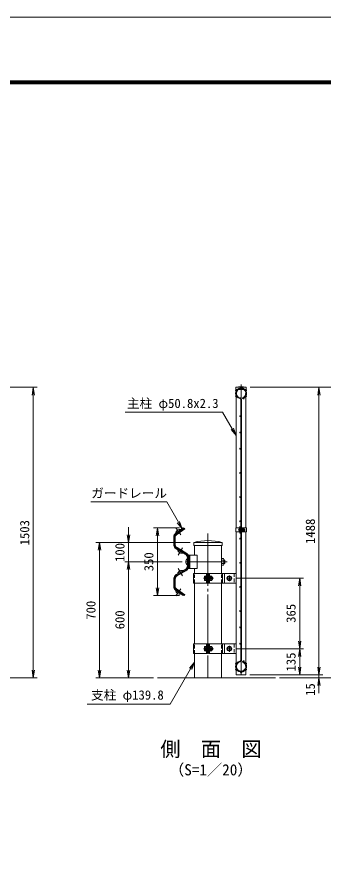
# Model space of a CAD drawing. Units: millimetres, scale not verified. Extents: x -6300 to 6300, y -4455 to 4455.
# Drawn here: x -1137 to 454, y 36 to 4455 of the extents above; entities that cross this region are included whole.
import ezdxf
from ezdxf.enums import TextEntityAlignment as Align

# ---------------------------------------------------------------- set-up
doc = ezdxf.new("R2010")
doc.units = ezdxf.units.MM
doc.header["$LTSCALE"] = 15
doc.linetypes.add('DASHED1', pattern=[1.8, 1.2, -0.6])
doc.linetypes.add('LONG_CHAIN', pattern=[21, 18, -1, 1, -1])
for name, color, linetype, lineweight in [('0-0_D-STR-TXT', 7, 'Continuous', 9), ('0-1_D-TTL', 7, 'Continuous', 9), ('0-2_D-TTL-TXT', 7, 'Continuous', 9), ('0-3_D-STR2', 7, 'Continuous', 9), ('0-4_D-STR-DIM', 7, 'Continuous', 9), ('0-5_0', 7, 'Continuous', 9), ('0-6_D-STR1', 1, 'Continuous', 9), ('0-7_D-BMK', 2, 'LONG_CHAIN', 9), ('0-8_D-STR3', 3, 'Continuous', 9), ('0-A_GR', 7, 'Continuous', 9), ('0-B_2', 7, 'Continuous', 9)]:
    doc.layers.add(name, color=color, linetype=linetype, lineweight=lineweight)
doc.styles.add('ＭＳ ゴシック', font='')
doc.styles.get('ＭＳ ゴシック').set_extended_font_data('MS Gothic')

# ---------------------------------------------------------------- blocks, each defined once
blk = doc.blocks.new('_Open')
at = {"layer": '0-5_0'}
blk.add_line((-15, 2.5), (0, 0), dxfattribs=at)
blk.add_lwpolyline([(-15, -2.5), (0, 0), (-15, 0)], dxfattribs=at)

msp = doc.modelspace()

# ---------------------------------------------------------------- linework, layer by layer
at = {"layer": '0-0_D-STR-TXT'}
for points in [[(-576.24, 2410.85), (-71.32, 2410.85), (-2.28, 2291.28)], [(-754.11, 1946.12), (-360.9, 1946.12), (-281.65, 1808.85)], [(-772.7, 898.75), (-343.24, 898.75), (-218.08, 1115.54)]]:
    msp.add_lwpolyline(points, dxfattribs=at)
at = {"layer": '0-1_D-TTL', "color": 2}
msp.add_lwpolyline([(-6300.09, 4454.97), (6299.91, 4454.97), (6299.91, -4455.03), (-6300.09, -4455.03)], close=True, dxfattribs=at)
at = {"layer": '0-1_D-TTL'}
for points in [[(-5895.09, 4124.97), (5894.91, 4124.97), (5894.91, -4125.03), (-5895.09, -4125.03)], [(-5891.34, 4121.22), (5891.16, 4121.22), (5891.16, -4121.28), (-5891.34, -4121.28)], [(-5887.59, 4117.47), (5887.41, 4117.47), (5887.41, -4117.53), (-5887.59, -4117.53)], [(-5883.84, 4113.72), (5883.66, 4113.72), (5883.66, -4113.78), (-5883.84, -4113.78)], [(-5880.09, 4109.97), (5879.91, 4109.97), (5879.91, -4110.03), (-5880.09, -4110.03)]]:
    msp.add_lwpolyline(points, close=True, dxfattribs=at)
at = {"layer": '0-3_D-STR2'}
for p, q in [((22.32, 1125.18), (22.32, 2476.91)), ((25.92, 1125.18), (25.92, 2476.91)), ((31.09, 2484.66), (32.12, 2481.21)), ((31.09, 1117.43), (32.12, 1120.88))]:
    msp.add_line(p, q, dxfattribs=at)
for centre in [(-2.08, 2523.17), (24.12, 2538.3), (50.32, 2523.17), (-2.08, 2492.92), (37.44, 2480.88), (50.32, 2492.92), (20.07, 2390.05), (20.07, 2305.55), (20.07, 2221.05), (20.07, 2096.05), (20.07, 1971.05), (20.07, 1846.05), (20.07, 1846.05), (20.07, 1816.05), (20.07, 1786.05), (20.07, 1756.05), (20.07, 1631.05), (20.07, 1506.05), (20.07, 1381.05), (20.07, 1296.55), (20.07, 1212.05), (-2.08, 1109.17), (37.44, 1121.21), (50.32, 1109.17), (-2.08, 1078.92), (24.12, 1063.8), (50.32, 1078.92)]:
    msp.add_circle(centre, 2.25, dxfattribs=at)
for centre, radius, start, end in [((24.12, 2508.05), 28, 286.60421, 260.16066), ((24.12, 2508.05), 24.4, 286.60421, 260.16066), ((18.72, 2476.91), 3.6, 0, 80.16066), ((18.72, 2476.91), 7.2, 0, 80.16066), ((24.12, 1094.05), 28, 99.83934, 73.39579), ((24.12, 1094.05), 24.4, 99.83934, 73.39579), ((18.72, 1125.18), 3.6, 279.83934, 0), ((18.72, 1125.18), 7.2, 279.83934, 0)]:
    msp.add_arc(centre, radius, start, end, dxfattribs=at)
at = {"layer": '0-4_D-STR-DIM'}
for p, q in [((-1472.2, 2539.05), (-1032.2, 2539.05)), ((70.72, 2539.05), (448.01, 2539.05)), ((70.72, 2539.05), (548.01, 2539.05)), ((-1052.2, 1076.05), (-1052.2, 2499.05)), ((428.01, 1091.05), (428.01, 2499.05)), ((-558.81, 1776.04), (-558.81, 1816.04)), ((-295.04, 1811.05), (-428.81, 1811.05)), ((-408.81, 1771.05), (-408.81, 1501.05)), ((-240.28, 1736.05), (-728.81, 1736.05)), ((-240.28, 1736.04), (-578.81, 1736.04)), ((-558.81, 1636.04), (-558.81, 1736.04)), ((-708.81, 1076.05), (-708.81, 1696.05)), ((-280.58, 1636.04), (-578.81, 1636.04)), ((-300.58, 1636.04), (-578.81, 1636.04)), ((-558.81, 1076.05), (-558.81, 1596.04)), ((-558.81, 1596.04), (-558.81, 1556.04)), ((-1.28, 1551.05), (348.01, 1551.05)), ((328.01, 1226.05), (328.01, 1511.05)), ((-295.04, 1461.05), (-428.81, 1461.05)), ((-1.28, 1186.05), (348.01, 1186.05)), ((-1.28, 1186.05), (348.01, 1186.05)), ((328.01, 1091.05), (328.01, 1146.05)), ((428.01, 1091.05), (428.01, 1131.05)), ((-1472.2, 1036.05), (-1032.2, 1036.05)), ((-428.81, 1036.05), (-728.81, 1036.05)), ((-428.81, 1036.05), (-578.81, 1036.05)), ((69.52, 1051.05), (348.01, 1051.05)), ((69.52, 1051.05), (448.01, 1051.05)), ((69.52, 1051.05), (448.01, 1051.05)), ((223.01, 1036.05), (448.01, 1036.05)), ((223.01, 1036.05), (548.01, 1036.05)), ((428.01, 1036.05), (428.01, 1051.05)), ((428.01, 996.05), (428.01, 956.05))]:
    msp.add_line(p, q, dxfattribs=at)
at = {"layer": '0-5_0'}
for p, q in [((-165.98, 1559.27), (-165.98, 1542.82)), ((-164.41, 1562), (-157.98, 1562)), ((-164.41, 1556.55), (-157.98, 1556.55)), ((-157.98, 1563.05), (-157.98, 1539.05)), ((-157.98, 1563.05), (-155.68, 1563.05)), ((-144.68, 1576.05), (-1.28, 1576.05)), ((-138.68, 1563.05), (-136.38, 1563.05)), ((-136.38, 1563.05), (-136.38, 1539.05)), ((-127.95, 1562), (-136.38, 1562)), ((-127.95, 1556.55), (-136.38, 1556.55)), ((-126.38, 1559.27), (-126.38, 1542.82)), ((-126.38, 1557.05), (-124.48, 1557.05)), ((-126.38, 1555.55), (-122.98, 1555.55)), ((-126.38, 1546.55), (-122.98, 1546.55)), ((-124.48, 1557.05), (-124.48, 1545.05)), ((-124.48, 1557.05), (-122.98, 1555.55)), ((-124.48, 1545.05), (-122.98, 1546.55)), ((-122.98, 1555.55), (-122.98, 1546.55)), ((-36.28, 1562), (-45.78, 1556.55)), ((-45.78, 1556.55), (-45.78, 1545.54)), ((-36.28, 1562), (-26.78, 1556.55)), ((-26.78, 1556.55), (-26.78, 1545.54)), ((-164.41, 1545.54), (-157.98, 1545.54)), ((-164.41, 1540.1), (-157.98, 1540.1)), ((-157.98, 1539.05), (-155.68, 1539.05)), ((-144.68, 1526.05), (-1.28, 1526.05)), ((-138.68, 1539.05), (-136.38, 1539.05)), ((-127.95, 1545.54), (-136.38, 1545.54)), ((-127.95, 1540.1), (-136.38, 1540.1)), ((-126.38, 1545.05), (-124.48, 1545.05)), ((-36.28, 1540.1), (-45.78, 1545.54)), ((-36.28, 1540.1), (-26.78, 1545.54)), ((-165.98, 1194.27), (-165.98, 1177.82)), ((-164.41, 1197), (-157.98, 1197)), ((-157.98, 1198.05), (-157.98, 1174.05)), ((-157.98, 1198.05), (-155.68, 1198.05)), ((-144.68, 1211.05), (-1.28, 1211.05)), ((-138.68, 1198.05), (-136.38, 1198.05)), ((-136.38, 1198.05), (-136.38, 1174.05)), ((-127.95, 1197), (-136.38, 1197)), ((-126.38, 1194.27), (-126.38, 1177.82)), ((-36.28, 1197), (-45.78, 1191.55)), ((-36.28, 1197), (-26.78, 1191.55)), ((-164.41, 1191.55), (-157.98, 1191.55)), ((-164.41, 1180.54), (-157.98, 1180.54)), ((-164.41, 1175.1), (-157.98, 1175.1)), ((-157.98, 1174.05), (-155.68, 1174.05)), ((-144.68, 1161.05), (-1.28, 1161.05)), ((-138.68, 1174.05), (-136.38, 1174.05)), ((-127.95, 1191.55), (-136.38, 1191.55)), ((-127.95, 1180.54), (-136.38, 1180.54)), ((-127.95, 1175.1), (-136.38, 1175.1)), ((-126.38, 1192.05), (-124.48, 1192.05)), ((-126.38, 1190.55), (-122.98, 1190.55)), ((-126.38, 1181.55), (-122.98, 1181.55)), ((-126.38, 1180.05), (-124.48, 1180.05)), ((-124.48, 1192.05), (-124.48, 1180.05)), ((-124.48, 1192.05), (-122.98, 1190.55)), ((-124.48, 1180.05), (-122.98, 1181.55)), ((-122.98, 1190.55), (-122.98, 1181.55)), ((-45.78, 1191.55), (-45.78, 1180.54)), ((-36.28, 1175.1), (-45.78, 1180.54)), ((-36.28, 1175.1), (-26.78, 1180.54)), ((-26.78, 1191.55), (-26.78, 1180.54)), ((-408.81, 1036.05), (203.01, 1036.05))]:
    msp.add_line(p, q, dxfattribs=at)
for centre, radius in [((-36.28, 1551.05), 12), ((-36.28, 1551.05), 9.5), ((-36.28, 1186.05), 12), ((-36.28, 1186.05), 9.5)]:
    msp.add_circle(centre, radius, dxfattribs=at)
for centre, radius, start, end in [((-162.84, 1559.27), 3.14, 120, 240), ((-155.56, 1551.05), 10.42, 148.12432, 211.87568), ((-129.52, 1559.27), 3.14, 300, 60), ((-136.8, 1551.05), 10.42, 328.12432, 31.87568), ((-162.84, 1542.82), 3.14, 120, 240), ((-129.52, 1542.82), 3.14, 300, 60), ((-162.84, 1194.27), 3.14, 120, 240), ((-129.52, 1194.27), 3.14, 300, 60), ((-155.56, 1186.05), 10.42, 148.12432, 211.87568), ((-162.84, 1177.82), 3.14, 120, 240), ((-136.8, 1186.05), 10.42, 328.12432, 31.87568), ((-129.52, 1177.82), 3.14, 300, 60)]:
    msp.add_arc(centre, radius, start, end, dxfattribs=at)
at = {"layer": '0-6_D-STR1'}
for p, q in [((50.72, 2539.05), (-2.48, 2539.05)), ((-2.48, 2539.05), (-2.48, 2528.05)), ((50.72, 2528.05), (-2.48, 2528.05)), ((-1.28, 2528.05), (-1.28, 2525.27)), ((49.52, 2525.27), (49.52, 2528.05)), ((50.72, 2528.05), (50.72, 2539.05)), ((-1.28, 2490.82), (-1.28, 1811.05)), ((49.52, 1811.05), (49.52, 2490.82)), ((-1.28, 1791.05), (-1.28, 1111.27)), ((49.52, 1111.27), (49.52, 1791.05)), ((-1.28, 1076.82), (-1.28, 1051.05)), ((49.52, 1051.05), (49.52, 1076.82)), ((-1.28, 1051.05), (49.52, 1051.05))]:
    msp.add_line(p, q, dxfattribs=at)
msp.add_arc((24.12, 2422.62), 119.43, 77.13052, 102.86948, dxfattribs=at)
at = {"layer": '0-7_D-BMK'}
for p, q in [((24.12, 2554.05), (24.12, 1051.05)), ((-314.09, 1811.79), (-288.73, 1775.57)), ((-147.18, 1782.06), (-147.18, 1036.05)), ((9.7, 1801.05), (45.44, 1801.05)), ((-301.05, 1669.98), (-278.94, 1708.27)), ((-260.58, 1636.05), (-47.47, 1636.05)), ((-301.05, 1602.11), (-278.94, 1563.83)), ((-170.98, 1551.05), (-117.98, 1551.05)), ((-51.28, 1551.05), (-21.28, 1551.05)), ((-36.28, 1566.05), (-36.28, 1536.05)), ((-314.09, 1460.3), (-288.73, 1496.52)), ((-36.28, 1201.05), (-36.28, 1171.05)), ((-170.98, 1186.05), (-117.98, 1186.05)), ((-51.28, 1186.05), (-21.28, 1186.05))]:
    msp.add_line(p, q, dxfattribs=at)
at = {"layer": '0-8_D-STR3'}
for p, q in [((-3.58, 1811.05), (22.32, 1811.05)), ((-3.58, 1811.05), (-3.58, 1791.05)), ((-3.58, 1791.05), (22.32, 1791.05)), ((15.22, 1807.55), (15.22, 1794.55)), ((20.02, 1791.05), (20.02, 1811.05)), ((20.02, 1809.05), (20.02, 1793.05)), ((22.32, 1791.05), (22.32, 1811.05)), ((22.32, 1805.05), (25.92, 1805.05)), ((22.32, 1804.37), (25.92, 1804.37)), ((22.32, 1797.72), (25.92, 1797.72)), ((22.32, 1797.05), (25.92, 1797.05)), ((25.92, 1791.05), (25.92, 1811.05)), ((25.92, 1811.05), (51.82, 1811.05)), ((25.92, 1791.05), (51.82, 1791.05)), ((28.22, 1791.05), (28.22, 1811.05)), ((28.22, 1805.55), (28.61, 1808.71)), ((28.22, 1805.55), (28.22, 1796.55)), ((28.22, 1796.55), (28.61, 1793.38)), ((30.38, 1808.8), (28.71, 1808.8)), ((30.35, 1793.3), (28.71, 1793.3)), ((30.42, 1801.05), (30.42, 1808.77)), ((37.21, 1804.8), (30.42, 1804.8)), ((30.42, 1801.05), (30.42, 1793.32)), ((37.21, 1797.29), (30.42, 1797.29)), ((30.52, 1808.55), (30.47, 1808.72)), ((37.21, 1808.55), (30.52, 1808.55)), ((37.21, 1793.54), (30.52, 1793.54)), ((39.72, 1806.05), (39.72, 1796.05)), ((39.72, 1805.05), (43.02, 1805.05)), ((39.72, 1804.37), (43.34, 1804.37)), ((39.72, 1797.72), (43.34, 1797.72)), ((39.72, 1797.05), (43.02, 1797.05)), ((43.02, 1805.05), (43.02, 1797.05)), ((51.82, 1811.05), (51.82, 1791.05))]:
    msp.add_line(p, q, dxfattribs=at)
at = {"layer": '0-8_D-STR3', "color": 4, "linetype": 'DASHED1'}
for p, q in [((-217.08, 1526.05), (-217.08, 1576.05)), ((-77.28, 1526.05), (-77.28, 1576.05)), ((-11.28, 1576.05), (-11.28, 1526.05)), ((-217.08, 1161.05), (-217.08, 1211.05)), ((-77.28, 1161.05), (-77.28, 1211.05)), ((-11.28, 1211.05), (-11.28, 1161.05))]:
    msp.add_line(p, q, dxfattribs=at)
at = {"layer": '0-8_D-STR3'}
for centre, radius, start, end in [((28.71, 1808.7), 0.1, 90, 173), ((28.71, 1793.4), 0.1, 187, 270), ((30.35, 1793.4), 0.1, 270, 337.2244), ((30.38, 1808.7), 0.1, 15, 90), ((25.54, 1806.67), 5.32, 339.37322, 22.7756), ((25.54, 1795.42), 5.32, 337.2244, 20.62678), ((9.66, 1801.05), 21.19, 0, 10.20031), ((9.66, 1801.05), 21.19, 349.79969, 0), ((36.2, 1806.67), 2.13, 298.45309, 61.54691), ((31.46, 1801.05), 6.87, 0, 33.09348), ((31.46, 1801.05), 6.87, 326.90652, 0), ((36.2, 1795.42), 2.13, 298.45309, 61.54691), ((32.95, 1801.79), 8, 32.13463, 57.68315), ((32.95, 1800.3), 8, 302.31685, 327.86537), ((35.52, 1801.05), 8.5, 331.92751, 28.07249)]:
    msp.add_arc(centre, radius, start, end, dxfattribs=at)
for centre, start_param, end_param in [((20.02, 1807.55), 1.5707963, 3.1415927), ((20.02, 1794.55), 3.1415927, 4.712389)]:
    msp.add_ellipse(centre, major_axis=(4.8, 0), ratio=0.3125, start_param=start_param, end_param=end_param, dxfattribs=at)
at = {"layer": '0-A_GR'}
for p, q in [((-275.04, 1811.05), (-315.45, 1782.76)), ((-269.47, 1810.06), (-313.15, 1779.48)), ((-275.04, 1811.05), (-272.75, 1807.77)), ((-324.83, 1725.86), (-324.83, 1764.73)), ((-320.83, 1725.86), (-320.83, 1764.73)), ((-316.83, 1725.86), (-316.83, 1764.73)), ((-220.28, 1736.05), (-74.08, 1736.05)), ((-74.08, 1736.05), (-74.08, 1721.05)), ((-311.33, 1702.47), (-265.33, 1675.91)), ((-309.33, 1705.94), (-263.33, 1679.38)), ((-307.33, 1709.4), (-261.33, 1682.84)), ((-217.08, 1721.05), (-217.08, 1671.05)), ((-77.28, 1721.05), (-77.28, 1576.05)), ((-253.83, 1616.09), (-253.83, 1656)), ((-249.83, 1656), (-249.83, 1616.09)), ((-245.83, 1671.05), (-245.83, 1601.05)), ((-245.83, 1671.05), (-203.33, 1671.05)), ((-241.33, 1671.05), (-241.33, 1601.05)), ((-203.33, 1671.05), (-203.33, 1601.05)), ((-66.78, 1653.34), (-77.28, 1653.34)), ((-59.28, 1644.68), (-77.28, 1644.68)), ((-64.25, 1649.02), (-66.75, 1653.35)), ((-64.28, 1649.02), (-64.28, 1623.08)), ((-311.33, 1569.62), (-265.33, 1596.18)), ((-309.33, 1566.15), (-263.33, 1592.71)), ((-245.83, 1601.05), (-203.33, 1601.05)), ((-217.08, 1601.05), (-217.08, 1576.05)), ((-59.28, 1627.4), (-77.28, 1627.4)), ((-66.78, 1618.74), (-77.28, 1618.74)), ((-64.26, 1623.07), (-66.77, 1618.74)), ((-307.33, 1562.69), (-261.33, 1589.25)), ((-223.08, 1576.05), (-223.08, 1526.05)), ((-223.08, 1576.05), (-149.68, 1576.05)), ((-155.68, 1576.05), (-155.68, 1526.05)), ((-149.68, 1576.05), (-149.68, 1526.05)), ((-144.68, 1576.05), (-144.68, 1526.05)), ((-138.68, 1576.05), (-138.68, 1526.05)), ((-71.28, 1576.05), (-71.28, 1526.05)), ((-61.28, 1576.05), (-61.28, 1526.05)), ((-324.83, 1546.24), (-324.83, 1507.36)), ((-320.83, 1546.24), (-320.83, 1507.36)), ((-316.83, 1546.24), (-316.83, 1507.36)), ((-223.08, 1526.05), (-149.68, 1526.05)), ((-217.08, 1526.05), (-217.08, 1211.05)), ((-77.28, 1526.05), (-77.28, 1211.05)), ((-275.04, 1461.05), (-315.45, 1489.34)), ((-269.47, 1462.03), (-313.15, 1492.61)), ((-275.04, 1461.05), (-272.75, 1464.32)), ((-223.08, 1211.05), (-223.08, 1161.05)), ((-223.08, 1211.05), (-149.68, 1211.05)), ((-155.68, 1211.05), (-155.68, 1161.05)), ((-149.68, 1211.05), (-149.68, 1161.05)), ((-144.68, 1211.05), (-144.68, 1161.05)), ((-138.68, 1211.05), (-138.68, 1161.05)), ((-71.28, 1211.05), (-71.28, 1161.05)), ((-61.28, 1211.05), (-61.28, 1161.05)), ((-223.08, 1161.05), (-149.68, 1161.05)), ((-217.08, 1161.05), (-217.08, 1036.05)), ((-77.28, 1161.05), (-77.28, 1036.05))]:
    msp.add_line(p, q, dxfattribs=at)
at = {"layer": '0-A_GR', "color": 4, "linetype": 'DASHED1'}
for p, q in [((-155.68, 1557.05), (-138.68, 1557.05)), ((-155.68, 1545.05), (-138.68, 1545.05)), ((-155.68, 1192.05), (-138.68, 1192.05)), ((-155.68, 1180.05), (-138.68, 1180.05))]:
    msp.add_line(p, q, dxfattribs=at)
at = {"layer": '0-A_GR'}
for points in [[(-269.47, 1810.06), (-267.18, 1806.79), (-310.86, 1776.2)], [(-220.28, 1736.05), (-220.28, 1721.05), (-74.08, 1721.05)], [(-269.47, 1462.03), (-267.18, 1465.3), (-310.86, 1495.89)]]:
    msp.add_lwpolyline(points, dxfattribs=at)
for centre, radius, start, end in [((-302.83, 1764.73), 22, 125, 180), ((-302.83, 1764.73), 18, 125, 180), ((-302.83, 1764.73), 14, 125, 180), ((-293.43, 1782.28), 21.02, 73.26718, 176.7328), ((-297.83, 1725.86), 27, 180, 240), ((-297.83, 1725.86), 23, 180, 240), ((-297.83, 1725.86), 19, 180, 240), ((-147.18, 1473.86), 272.18, 74.4207, 105.5793), ((-283.04, 1701.17), 21.02, 188.26718, 291.7328), ((-276.83, 1656), 27, 0, 60), ((-276.83, 1656), 31, 0, 60), ((-276.83, 1656), 23, 0, 60), ((-240.82, 1636.05), 21.02, 128.26718, 231.7328), ((-69.28, 1649.02), 5, 299.99843, 0.00004), ((-80.46, 1636.05), 16.18, 327.72242, 32.2776), ((-283.04, 1570.92), 21.02, 68.2672, 171.73282), ((-276.83, 1616.09), 23, 300, 0), ((-276.83, 1616.09), 27, 300, 0), ((-276.83, 1616.09), 31, 300, 0), ((-69.28, 1623.08), 5, 359.99998, 60.00163), ((-297.83, 1546.24), 27, 120, 180), ((-297.83, 1546.24), 23, 120, 180), ((-297.83, 1546.24), 19, 120, 180), ((-302.83, 1507.36), 22, 180, 235), ((-302.83, 1507.36), 18, 180, 235), ((-302.83, 1507.36), 14, 180, 235), ((-293.43, 1489.81), 21.02, 183.2672, 286.73282)]:
    msp.add_arc(centre, radius, start, end, dxfattribs=at)
at = {"layer": '0-B_2'}
msp.add_line((-59.28, 1644.68), (-59.28, 1627.4), dxfattribs=at)

# ---------------------------------------------------------------- block references
at = {"layer": '0-0_D-STR-TXT', "xscale": 2.666667, "yscale": 2.666667}
for p, rotation in [((-1.28, 2289.54), 300), ((-280.65, 1807.12), 300), ((-217.08, 1117.27), 60)]:
    msp.add_blockref('_Open', p, dxfattribs=dict(at, rotation=rotation))
at = {"layer": '0-4_D-STR-DIM', "xscale": 2.666667, "yscale": 2.666667}
for p, rotation in [((-1052.2, 2539.05), 90), ((428.01, 2539.05), 90), ((-558.81, 1736.04), 270), ((-408.81, 1811.05), 90), ((-708.81, 1736.05), 90), ((-558.81, 1636.04), 90), ((-558.81, 1636.04), 90), ((328.01, 1551.05), 90), ((-408.81, 1461.05), 270), ((328.01, 1186.05), 270), ((328.01, 1186.05), 90), ((-1052.2, 1036.05), 270), ((-708.81, 1036.05), 270), ((-558.81, 1036.05), 270), ((328.01, 1051.05), 270), ((428.01, 1051.05), 270), ((428.01, 1051.05), 270), ((428.01, 1036.05), 90)]:
    msp.add_blockref('_Open', p, dxfattribs=dict(at, rotation=rotation))

# ---------------------------------------------------------------- texts
at = {"layer": '0-0_D-STR-TXT', "style": 'ＭＳ ゴシック'}
for s, p in [('主柱 φ50.8x2.3', (-567.43, 2417.6)), ('ガードレール', (-752.43, 1952.87)), ('支柱 φ139.8', (-753.22, 908.55))]:
    msp.add_text(s, height=48.06, dxfattribs=at).set_placement(p, align=Align.BOTTOM_LEFT)
at = {"layer": '0-2_D-TTL-TXT', "style": 'ＭＳ ゴシック'}
for s, height, p in [('側\u3000面\u3000図', 76.98, (-394.33, 605.57)), ('（S=1／20）', 57.73, (-348.85, 513.59))]:
    msp.add_text(s, height=height, dxfattribs=at).set_placement(p, align=Align.BOTTOM_LEFT)
at = {"layer": '0-4_D-STR-DIM', "style": 'ＭＳ ゴシック'}
for s, p in [('1488', (421.26, 1728.52)), ('1503', (-1058.95, 1721.3)), ('100', (-565.56, 1635.39)), ('350', (-415.56, 1587.17)), ('700', (-715.56, 1336.55)), ('365', (321.26, 1320.32)), ('600', (-565.56, 1286.8)), ('135', (321.26, 1068.55)), ('15', (421.26, 942.3))]:
    msp.add_text(s, height=48.06, rotation=90, dxfattribs=at).set_placement(p, align=Align.BOTTOM_LEFT)

doc.saveas('drawing.dxf')
